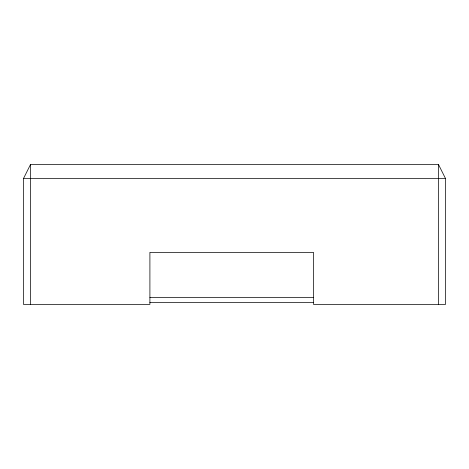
<?xml version="1.0" encoding="UTF-8"?>
<svg xmlns="http://www.w3.org/2000/svg" width="469" height="469" viewBox="0 0 469 469"><rect width="100%" height="100%" fill="white"/><g stroke="black" fill="none" stroke-linecap="round" stroke-linejoin="round"><path stroke-width="0.7" d="M23.45 178.63L30.456 164.619L438.544 164.619L445.55 178.63L445.55 304.381L313.491 304.381L313.491 252.363L149.904 252.363L149.904 304.381L23.45 304.381L23.45 178.63L445.55 178.63M149.904 297.375L313.491 297.375M149.881 302.634L313.263 302.634M438.544 164.619L438.544 304.381M30.456 164.619L30.456 304.381"/></g></svg>
